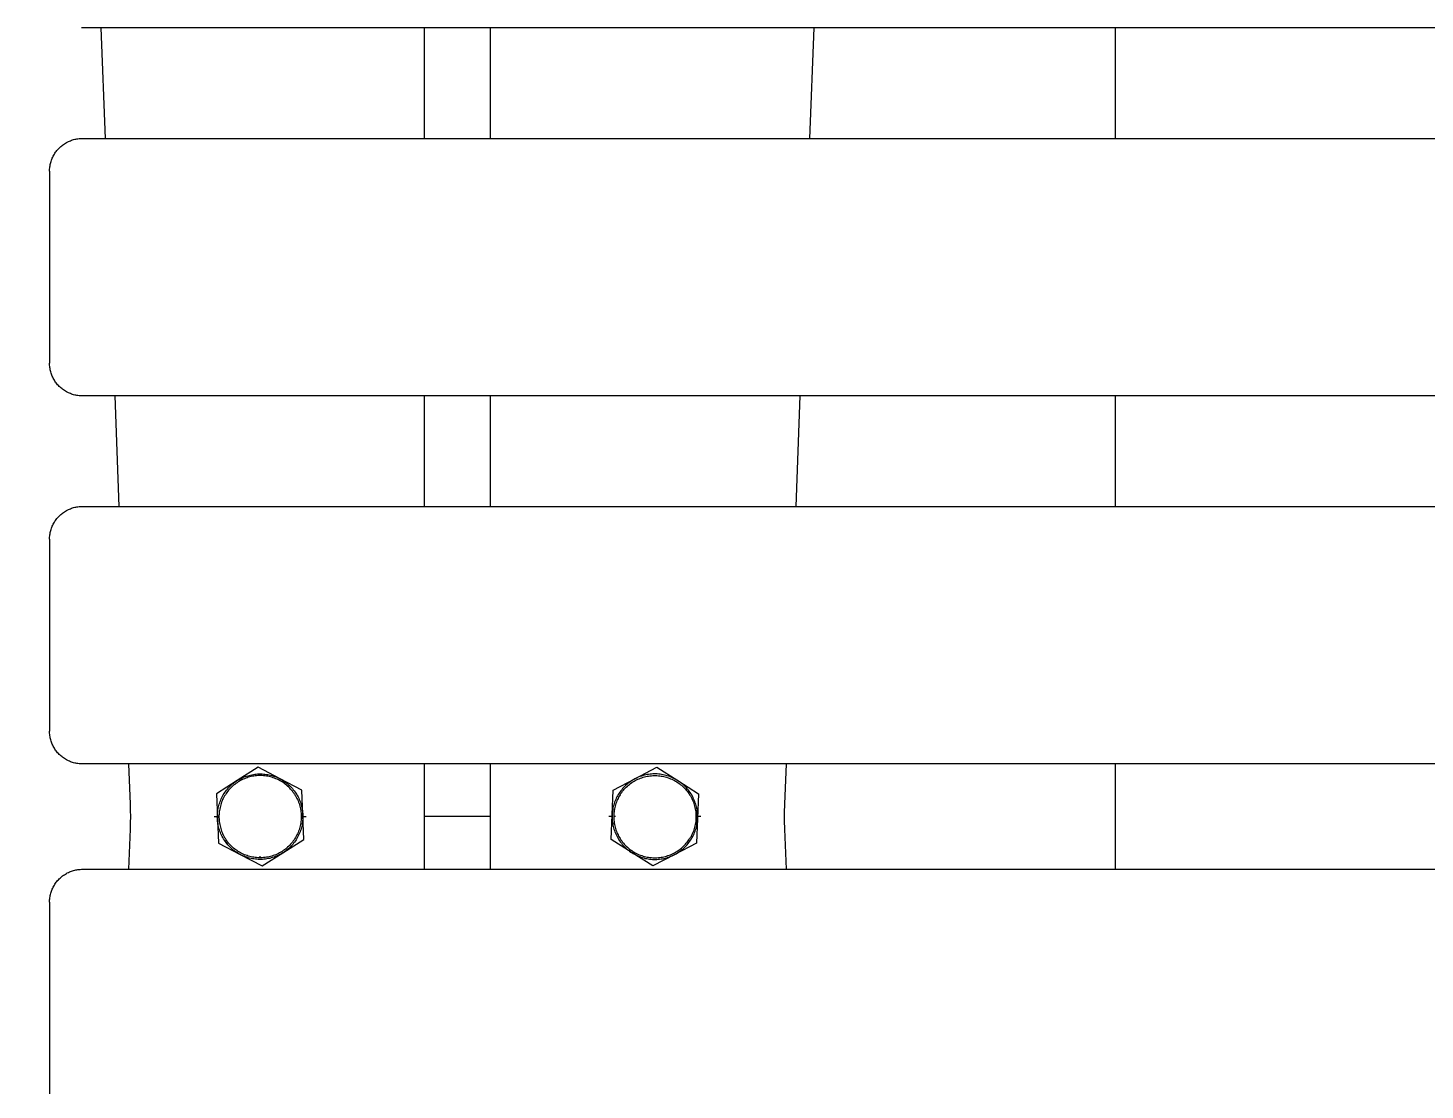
# Model space of a CAD drawing. Header units: millimetres. Extents: x -62 to 2493, y 278 to 1866.
# Drawn here: x 121.5 to 333.9, y 590.1 to 751.6 of the extents above; entities that cross this region are included whole.
import ezdxf

# ---------------------------------------------------------------- set-up
doc = ezdxf.new("R2010")
doc.units = ezdxf.units.MM
doc.layers.add('ZANO_R', color=7, linetype='Continuous', lineweight=0)
doc.layers.add('ZANO_W', color=1, linetype='Continuous', lineweight=0)
doc.styles.add('Arial', font='arial.ttf')
doc.styles.get("Standard").update_dxf_attribs({"font": 'ARIALUNI.TTF'})
doc.dimstyles.new('pl i ang', dxfattribs={"dimtxt": 50, "dimasz": 50, "dimexe": 1.25, "dimexo": 0.625, "dimgap": 10, "dimtad": 1, "dimtoh": 1, "dimtxsty": 'Standard', "dimcen": 2.5, "dimclrd": 1, "dimclre": 1, "dimclrt": 1, "dimadec": 0, "dimazin": 0, "dimtfac": 1, "dimtmove": 0, "dimatfit": 3, "dimfxl": 1, "dimarcsym": 1})

# ---------------------------------------------------------------- blocks, each defined once
blk = doc.blocks.new('*D388')
at = {"layer": 'ZANO_W', "color": 1, "lineweight": -2}
for p, q in [((119.81, 902.64), (28.28, 902.64)), ((38.28, 882.64), (38.28, 380.71)), ((119.81, 360.71), (28.28, 360.71))]:
    blk.add_line(p, q, dxfattribs=at)
at = {"layer": 'ZANO_W', "color": 1}
for points in [[(41.61, 882.64), (34.95, 882.64), (38.28, 902.64)], [(34.95, 380.71), (41.61, 380.71), (38.28, 360.71)]]:
    blk.add_solid(points, dxfattribs=at)
at = {"layer": 'ZANO_W', "color": 1, "insert": (18.07, 631.67), "char_height": 20, "attachment_point": 5, "rotation": 90, "style": 'Arial'}
blk.add_mtext('542', dxfattribs=at)

msp = doc.modelspace()

# ---------------------------------------------------------------- linework, layer by layer
at = {"layer": 'ZANO_R'}
for p, q in [((129.81, 751.58), (129.64, 751.58)), ((619.81, 751.58), (129.81, 751.58)), ((132.62, 751.58), (133.25, 734.79)), ((181.81, 734.79), (181.81, 751.58)), ((191.81, 734.79), (191.81, 751.58)), ((240.38, 734.79), (241.01, 751.58)), ((286.81, 734.79), (286.81, 751.58)), ((129.13, 734.74), (129.3, 734.76)), ((129.3, 734.76), (129.47, 734.78)), ((129.47, 734.78), (129.64, 734.78)), ((129.64, 734.78), (129.81, 734.79)), ((129.81, 734.79), (619.81, 734.79)), ((125.63, 732.53), (125.73, 732.67)), ((125.73, 732.67), (125.83, 732.81)), ((125.83, 732.81), (125.93, 732.94)), ((125.93, 732.94), (126.04, 733.07)), ((126.04, 733.07), (126.16, 733.2)), ((126.16, 733.2), (126.28, 733.32)), ((126.28, 733.32), (126.4, 733.44)), ((126.4, 733.44), (126.53, 733.56)), ((126.53, 733.56), (126.66, 733.67)), ((126.66, 733.67), (126.79, 733.77)), ((126.79, 733.77), (126.93, 733.87)), ((126.93, 733.87), (127.07, 733.97)), ((127.07, 733.97), (127.22, 734.06)), ((127.22, 734.06), (127.36, 734.15)), ((127.36, 734.15), (127.51, 734.23)), ((127.51, 734.23), (127.67, 734.3)), ((127.67, 734.3), (127.82, 734.37)), ((127.82, 734.37), (127.98, 734.44)), ((127.98, 734.44), (128.14, 734.5)), ((128.14, 734.5), (128.3, 734.55)), ((128.3, 734.55), (128.46, 734.6)), ((128.46, 734.6), (128.63, 734.65)), ((128.63, 734.65), (128.8, 734.68)), ((128.8, 734.68), (128.96, 734.71)), ((128.96, 734.71), (129.13, 734.74)), ((124.86, 730.47), (124.89, 730.64)), ((124.89, 730.64), (124.92, 730.8)), ((124.92, 730.8), (124.96, 730.97)), ((124.96, 730.97), (125, 731.14)), ((125, 731.14), (125.05, 731.3)), ((125.05, 731.3), (125.1, 731.46)), ((125.1, 731.46), (125.16, 731.62)), ((125.16, 731.62), (125.23, 731.78)), ((125.23, 731.78), (125.3, 731.94)), ((125.3, 731.94), (125.37, 732.09)), ((125.37, 732.09), (125.45, 732.24)), ((125.45, 732.24), (125.54, 732.39)), ((125.54, 732.39), (125.63, 732.53)), ((124.81, 729.79), (124.82, 729.96)), ((124.81, 729.79), (124.81, 728.61)), ((124.81, 728.61), (124.81, 700.63)), ((124.82, 730.13), (124.84, 730.3)), ((124.82, 729.96), (124.82, 730.13)), ((124.84, 730.3), (124.86, 730.47)), ((124.82, 700.46), (124.81, 700.63)), ((124.82, 700.29), (124.82, 700.46)), ((124.84, 700.12), (124.82, 700.29)), ((124.86, 699.95), (124.84, 700.12)), ((124.89, 699.78), (124.86, 699.95)), ((124.92, 699.61), (124.89, 699.78)), ((124.96, 699.45), (124.92, 699.61)), ((125, 699.28), (124.96, 699.45)), ((125.05, 699.12), (125, 699.28)), ((125.1, 698.96), (125.05, 699.12)), ((125.16, 698.8), (125.1, 698.96)), ((125.23, 698.64), (125.16, 698.8)), ((125.3, 698.48), (125.23, 698.64)), ((125.37, 698.33), (125.3, 698.48)), ((125.45, 698.18), (125.37, 698.33)), ((125.54, 698.03), (125.45, 698.18)), ((125.63, 697.89), (125.54, 698.03)), ((125.73, 697.75), (125.63, 697.89)), ((125.83, 697.61), (125.73, 697.75)), ((125.93, 697.47), (125.83, 697.61)), ((126.04, 697.34), (125.93, 697.47)), ((126.16, 697.22), (126.04, 697.34)), ((126.28, 697.09), (126.16, 697.22)), ((126.4, 696.98), (126.28, 697.09)), ((126.53, 696.86), (126.4, 696.98)), ((126.66, 696.75), (126.53, 696.86)), ((126.79, 696.65), (126.66, 696.75)), ((126.93, 696.55), (126.79, 696.65)), ((127.07, 696.45), (126.93, 696.55)), ((127.22, 696.36), (127.07, 696.45)), ((127.36, 696.27), (127.22, 696.36)), ((127.51, 696.19), (127.36, 696.27)), ((127.67, 696.11), (127.51, 696.19)), ((127.82, 696.04), (127.67, 696.11)), ((127.98, 695.98), (127.82, 696.04)), ((128.14, 695.92), (127.98, 695.98)), ((128.3, 695.86), (128.14, 695.92)), ((128.46, 695.82), (128.3, 695.86)), ((128.63, 695.77), (128.46, 695.82)), ((128.8, 695.73), (128.63, 695.77)), ((128.96, 695.7), (128.8, 695.73)), ((129.13, 695.68), (128.96, 695.7)), ((129.3, 695.66), (129.13, 695.68)), ((129.47, 695.64), (129.3, 695.66)), ((129.64, 695.63), (129.47, 695.64)), ((129.81, 695.63), (129.64, 695.63)), ((619.81, 695.63), (129.81, 695.63)), ((134.72, 695.63), (135.35, 678.84)), ((181.81, 678.84), (181.81, 695.63)), ((191.81, 678.84), (191.81, 695.63)), ((238.27, 678.84), (238.91, 695.63)), ((286.81, 678.84), (286.81, 695.63)), ((126.28, 677.37), (126.4, 677.49)), ((126.4, 677.49), (126.53, 677.61)), ((126.53, 677.61), (126.66, 677.72)), ((126.66, 677.72), (126.79, 677.82)), ((126.79, 677.82), (126.93, 677.92)), ((126.93, 677.92), (127.07, 678.02)), ((127.07, 678.02), (127.22, 678.11)), ((127.22, 678.11), (127.36, 678.2)), ((127.36, 678.2), (127.51, 678.28)), ((127.51, 678.28), (127.67, 678.35)), ((127.67, 678.35), (127.82, 678.42)), ((127.82, 678.42), (127.98, 678.49)), ((127.98, 678.49), (128.14, 678.55)), ((128.14, 678.55), (128.3, 678.6)), ((128.3, 678.6), (128.46, 678.65)), ((128.46, 678.65), (128.63, 678.7)), ((128.63, 678.7), (128.8, 678.73)), ((128.8, 678.73), (128.96, 678.76)), ((128.96, 678.76), (129.13, 678.79)), ((129.13, 678.79), (129.3, 678.81)), ((129.3, 678.81), (129.47, 678.83)), ((129.47, 678.83), (129.64, 678.83)), ((129.64, 678.83), (129.81, 678.84)), ((129.81, 678.84), (619.81, 678.84)), ((125, 675.19), (125.05, 675.35)), ((125.05, 675.35), (125.1, 675.51)), ((125.1, 675.51), (125.16, 675.67)), ((125.16, 675.67), (125.23, 675.83)), ((125.23, 675.83), (125.3, 675.99)), ((125.3, 675.99), (125.37, 676.14)), ((125.37, 676.14), (125.45, 676.29)), ((125.45, 676.29), (125.54, 676.44)), ((125.54, 676.44), (125.63, 676.58)), ((125.63, 676.58), (125.73, 676.72)), ((125.73, 676.72), (125.83, 676.86)), ((125.83, 676.86), (125.93, 676.99)), ((125.93, 676.99), (126.04, 677.12)), ((126.04, 677.12), (126.16, 677.25)), ((126.16, 677.25), (126.28, 677.37)), ((124.81, 673.84), (124.82, 674.01)), ((124.81, 673.84), (124.81, 672.66)), ((124.82, 674.18), (124.84, 674.35)), ((124.82, 674.01), (124.82, 674.18)), ((124.84, 674.35), (124.86, 674.52)), ((124.86, 674.52), (124.89, 674.69)), ((124.89, 674.69), (124.92, 674.85)), ((124.92, 674.85), (124.96, 675.02)), ((124.96, 675.02), (125, 675.19)), ((124.81, 672.66), (124.81, 644.68)), ((124.82, 644.51), (124.81, 644.68)), ((124.82, 644.34), (124.82, 644.51)), ((124.84, 644.17), (124.82, 644.34)), ((124.86, 644), (124.84, 644.17)), ((124.89, 643.83), (124.86, 644)), ((124.92, 643.66), (124.89, 643.83)), ((124.96, 643.5), (124.92, 643.66)), ((125, 643.33), (124.96, 643.5)), ((125.05, 643.17), (125, 643.33)), ((125.1, 643.01), (125.05, 643.17)), ((125.16, 642.85), (125.1, 643.01)), ((125.23, 642.69), (125.16, 642.85)), ((125.3, 642.53), (125.23, 642.69)), ((125.37, 642.38), (125.3, 642.53)), ((125.45, 642.23), (125.37, 642.38)), ((125.54, 642.08), (125.45, 642.23)), ((125.63, 641.94), (125.54, 642.08)), ((125.73, 641.8), (125.63, 641.94)), ((125.83, 641.66), (125.73, 641.8)), ((125.93, 641.52), (125.83, 641.66)), ((126.04, 641.39), (125.93, 641.52)), ((126.16, 641.27), (126.04, 641.39)), ((126.28, 641.14), (126.16, 641.27)), ((126.4, 641.03), (126.28, 641.14)), ((126.53, 640.91), (126.4, 641.03)), ((126.66, 640.8), (126.53, 640.91)), ((126.79, 640.7), (126.66, 640.8)), ((126.93, 640.6), (126.79, 640.7)), ((127.07, 640.5), (126.93, 640.6)), ((127.22, 640.41), (127.07, 640.5)), ((127.36, 640.32), (127.22, 640.41)), ((127.51, 640.24), (127.36, 640.32)), ((127.67, 640.16), (127.51, 640.24)), ((127.82, 640.09), (127.67, 640.16)), ((127.98, 640.03), (127.82, 640.09)), ((128.14, 639.97), (127.98, 640.03)), ((128.3, 639.91), (128.14, 639.97)), ((128.46, 639.87), (128.3, 639.91)), ((128.63, 639.82), (128.46, 639.87)), ((128.8, 639.78), (128.63, 639.82)), ((128.96, 639.75), (128.8, 639.78)), ((129.13, 639.73), (128.96, 639.75)), ((129.3, 639.71), (129.13, 639.73)), ((129.47, 639.69), (129.3, 639.71)), ((129.64, 639.68), (129.47, 639.69)), ((129.81, 639.68), (129.64, 639.68)), ((619.81, 639.68), (129.81, 639.68)), ((136.82, 639.68), (137.05, 633.55)), ((181.81, 631.67), (181.81, 639.68)), ((191.81, 631.67), (191.81, 639.68)), ((236.57, 633.55), (236.8, 639.68)), ((286.81, 623.67), (286.81, 639.68)), ((153.34, 637.16), (150.17, 635.16)), ((153.16, 637.04), (153.34, 637.16)), ((156.51, 639.17), (153.34, 637.16)), ((153.34, 637.16), (153.53, 637.28)), ((153.53, 637.28), (153.72, 637.38)), ((153.84, 637.17), (153.66, 637.06)), ((153.72, 637.38), (153.91, 637.49)), ((154.03, 637.27), (153.84, 637.17)), ((153.91, 637.49), (154.11, 637.58)), ((154.23, 637.36), (154.03, 637.27)), ((154.11, 637.58), (154.31, 637.67)), ((154.42, 637.44), (154.23, 637.36)), ((154.31, 637.67), (154.52, 637.75)), ((154.62, 637.52), (154.42, 637.44)), ((154.52, 637.75), (154.72, 637.82)), ((154.82, 637.59), (154.62, 637.52)), ((154.72, 637.82), (154.93, 637.89)), ((155.02, 637.66), (154.82, 637.59)), ((154.93, 637.89), (155.15, 637.95)), ((155.23, 637.71), (155.02, 637.66)), ((155.15, 637.95), (155.36, 638)), ((155.44, 637.76), (155.23, 637.71)), ((155.36, 638), (155.57, 638.05)), ((155.65, 637.81), (155.44, 637.76)), ((155.57, 638.05), (155.79, 638.09)), ((155.86, 637.84), (155.65, 637.81)), ((155.79, 638.09), (156.01, 638.12)), ((156.07, 637.87), (155.86, 637.84)), ((156.01, 638.12), (156.22, 638.14)), ((156.28, 637.9), (156.07, 637.87)), ((156.22, 638.14), (156.44, 638.16)), ((156.49, 637.91), (156.28, 637.9)), ((156.44, 638.16), (156.66, 638.17)), ((156.71, 637.92), (156.49, 637.91)), ((159.84, 637.42), (156.51, 639.17)), ((156.66, 638.17), (156.88, 638.17)), ((156.92, 637.92), (156.71, 637.92)), ((156.88, 638.17), (157.1, 638.16)), ((157.13, 637.91), (156.92, 637.92)), ((157.1, 638.16), (157.32, 638.15)), ((157.35, 637.9), (157.13, 637.91)), ((157.32, 638.15), (157.54, 638.13)), ((157.56, 637.87), (157.35, 637.9)), ((157.54, 638.13), (157.76, 638.1)), ((157.77, 637.84), (157.56, 637.87)), ((157.76, 638.1), (157.97, 638.06)), ((157.98, 637.81), (157.77, 637.84)), ((157.97, 638.06), (158.19, 638.02)), ((158.19, 637.76), (157.98, 637.81)), ((158.19, 638.02), (158.4, 637.97)), ((158.4, 637.71), (158.19, 637.76)), ((158.4, 637.97), (158.62, 637.91)), ((158.6, 637.66), (158.4, 637.71)), ((158.8, 637.59), (158.6, 637.66)), ((158.62, 637.91), (158.83, 637.85)), ((159.01, 637.52), (158.8, 637.59)), ((158.83, 637.85), (159.03, 637.78)), ((159.2, 637.44), (159.01, 637.52)), ((159.03, 637.78), (159.24, 637.7)), ((159.4, 637.36), (159.2, 637.44)), ((159.24, 637.7), (159.44, 637.61)), ((159.59, 637.27), (159.4, 637.36)), ((159.44, 637.61), (159.64, 637.52)), ((159.78, 637.17), (159.59, 637.27)), ((159.64, 637.52), (159.84, 637.42)), ((159.97, 637.06), (159.78, 637.17)), ((159.84, 637.42), (160.03, 637.32)), ((163.16, 635.68), (159.84, 637.42)), ((160.03, 637.32), (160.22, 637.21)), ((160.22, 637.21), (160.4, 637.09)), ((160.4, 637.09), (160.58, 636.96)), ((210.47, 635.68), (213.79, 637.42)), ((213.22, 637.09), (213.04, 636.96)), ((213.41, 637.21), (213.22, 637.09)), ((213.6, 637.32), (213.41, 637.21)), ((213.79, 637.42), (213.6, 637.32)), ((213.66, 637.06), (213.84, 637.17)), ((213.79, 637.42), (217.11, 639.17)), ((213.99, 637.52), (213.79, 637.42)), ((213.84, 637.17), (214.03, 637.27)), ((214.19, 637.61), (213.99, 637.52)), ((214.03, 637.27), (214.23, 637.36)), ((214.39, 637.7), (214.19, 637.61)), ((214.23, 637.36), (214.42, 637.44)), ((214.59, 637.78), (214.39, 637.7)), ((214.42, 637.44), (214.62, 637.52)), ((214.8, 637.85), (214.59, 637.78)), ((214.62, 637.52), (214.82, 637.59)), ((215.01, 637.91), (214.8, 637.85)), ((214.82, 637.59), (215.02, 637.66)), ((215.22, 637.97), (215.01, 637.91)), ((215.02, 637.66), (215.23, 637.71)), ((215.44, 638.02), (215.22, 637.97)), ((215.23, 637.71), (215.44, 637.76)), ((215.65, 638.06), (215.44, 638.02)), ((215.44, 637.76), (215.65, 637.81)), ((215.87, 638.1), (215.65, 638.06)), ((215.65, 637.81), (215.86, 637.84)), ((215.86, 637.84), (216.07, 637.87)), ((216.09, 638.13), (215.87, 638.1)), ((216.07, 637.87), (216.28, 637.9)), ((216.3, 638.15), (216.09, 638.13)), ((216.28, 637.9), (216.49, 637.91)), ((216.52, 638.16), (216.3, 638.15)), ((216.49, 637.91), (216.71, 637.92)), ((216.74, 638.17), (216.52, 638.16)), ((216.71, 637.92), (216.92, 637.92)), ((216.96, 638.17), (216.74, 638.17)), ((216.92, 637.92), (217.13, 637.91)), ((217.18, 638.16), (216.96, 638.17)), ((217.11, 639.17), (220.29, 637.16)), ((217.13, 637.91), (217.35, 637.9)), ((217.4, 638.14), (217.18, 638.16)), ((217.35, 637.9), (217.56, 637.87)), ((217.62, 638.12), (217.4, 638.14)), ((217.56, 637.87), (217.77, 637.84)), ((217.84, 638.09), (217.62, 638.12)), ((217.77, 637.84), (217.98, 637.81)), ((218.05, 638.05), (217.84, 638.09)), ((217.98, 637.81), (218.19, 637.76)), ((218.27, 638), (218.05, 638.05)), ((218.19, 637.76), (218.4, 637.71)), ((218.48, 637.95), (218.27, 638)), ((218.4, 637.71), (218.6, 637.66)), ((218.69, 637.89), (218.48, 637.95)), ((218.6, 637.66), (218.81, 637.59)), ((218.9, 637.82), (218.69, 637.89)), ((218.81, 637.59), (219.01, 637.52)), ((219.11, 637.75), (218.9, 637.82)), ((219.01, 637.52), (219.21, 637.44)), ((219.31, 637.67), (219.11, 637.75)), ((219.21, 637.44), (219.4, 637.36)), ((219.51, 637.58), (219.31, 637.67)), ((219.4, 637.36), (219.59, 637.27)), ((219.71, 637.49), (219.51, 637.58)), ((219.59, 637.27), (219.78, 637.17)), ((219.91, 637.38), (219.71, 637.49)), ((219.78, 637.17), (219.97, 637.06)), ((220.1, 637.28), (219.91, 637.38)), ((220.29, 637.16), (220.1, 637.28)), ((220.47, 637.04), (220.29, 637.16)), ((220.29, 637.16), (223.46, 635.16)), ((150.17, 635.16), (150.32, 631.41)), ((151.11, 634.79), (151.22, 634.98)), ((151.22, 634.98), (151.33, 635.17)), ((151.33, 635.17), (151.46, 635.35)), ((151.53, 635.01), (151.42, 634.82)), ((151.46, 635.35), (151.58, 635.53)), ((151.65, 635.18), (151.53, 635.01)), ((151.58, 635.53), (151.72, 635.7)), ((151.77, 635.36), (151.65, 635.18)), ((151.72, 635.7), (151.86, 635.87)), ((151.9, 635.53), (151.77, 635.36)), ((151.86, 635.87), (152, 636.04)), ((152.03, 635.69), (151.9, 635.53)), ((152, 636.04), (152.15, 636.2)), ((152.17, 635.86), (152.03, 635.69)), ((152.15, 636.2), (152.31, 636.35)), ((152.32, 636.01), (152.17, 635.86)), ((152.31, 636.35), (152.47, 636.5)), ((152.47, 636.16), (152.32, 636.01)), ((152.47, 636.5), (152.63, 636.65)), ((152.63, 636.31), (152.47, 636.16)), ((152.63, 636.65), (152.8, 636.78)), ((152.79, 636.45), (152.63, 636.31)), ((152.95, 636.58), (152.79, 636.45)), ((152.8, 636.78), (152.98, 636.92)), ((153.12, 636.71), (152.95, 636.58)), ((152.98, 636.92), (153.16, 637.04)), ((153.3, 636.83), (153.12, 636.71)), ((153.47, 636.95), (153.3, 636.83)), ((153.66, 637.06), (153.47, 636.95)), ((160.15, 636.95), (159.97, 637.06)), ((160.33, 636.84), (160.15, 636.95)), ((160.5, 636.71), (160.33, 636.84)), ((160.67, 636.58), (160.5, 636.71)), ((160.58, 636.96), (160.76, 636.83)), ((160.84, 636.45), (160.67, 636.58)), ((160.76, 636.83), (160.93, 636.7)), ((161, 636.31), (160.84, 636.45)), ((160.93, 636.7), (161.1, 636.55)), ((161.16, 636.16), (161, 636.31)), ((161.1, 636.55), (161.26, 636.41)), ((161.31, 636.01), (161.16, 636.16)), ((161.26, 636.41), (161.42, 636.25)), ((161.45, 635.86), (161.31, 636.01)), ((161.42, 636.25), (161.57, 636.1)), ((161.59, 635.7), (161.45, 635.86)), ((161.57, 636.1), (161.72, 635.93)), ((161.73, 635.53), (161.59, 635.7)), ((161.72, 635.93), (161.86, 635.76)), ((161.86, 635.36), (161.73, 635.53)), ((161.86, 635.76), (162, 635.59)), ((161.98, 635.19), (161.86, 635.36)), ((162.1, 635.01), (161.98, 635.19)), ((162, 635.59), (162.13, 635.41)), ((162.1, 635.01), (162.21, 634.82)), ((162.13, 635.41), (162.25, 635.23)), ((162.25, 635.23), (162.37, 635.05)), ((162.37, 635.05), (162.48, 634.86)), ((163.31, 631.93), (163.16, 635.68)), ((210.32, 631.93), (210.47, 635.68)), ((211.26, 635.05), (211.15, 634.86)), ((211.38, 635.23), (211.26, 635.05)), ((211.5, 635.41), (211.38, 635.23)), ((211.53, 635.01), (211.42, 634.82)), ((211.63, 635.59), (211.5, 635.41)), ((211.53, 635.01), (211.65, 635.19)), ((211.77, 635.76), (211.63, 635.59)), ((211.65, 635.19), (211.77, 635.36)), ((211.91, 635.93), (211.77, 635.76)), ((211.77, 635.36), (211.9, 635.53)), ((211.9, 635.53), (212.03, 635.7)), ((212.05, 636.1), (211.91, 635.93)), ((212.03, 635.7), (212.17, 635.86)), ((212.21, 636.25), (212.05, 636.1)), ((212.17, 635.86), (212.32, 636.01)), ((212.36, 636.41), (212.21, 636.25)), ((212.32, 636.01), (212.47, 636.16)), ((212.53, 636.55), (212.36, 636.41)), ((212.47, 636.16), (212.63, 636.31)), ((212.69, 636.7), (212.53, 636.55)), ((212.63, 636.31), (212.79, 636.45)), ((212.87, 636.83), (212.69, 636.7)), ((212.79, 636.45), (212.95, 636.58)), ((213.04, 636.96), (212.87, 636.83)), ((212.95, 636.58), (213.12, 636.71)), ((213.12, 636.71), (213.3, 636.84)), ((213.3, 636.84), (213.48, 636.95)), ((213.48, 636.95), (213.66, 637.06)), ((219.97, 637.06), (220.15, 636.95)), ((220.15, 636.95), (220.33, 636.83)), ((220.33, 636.83), (220.5, 636.71)), ((220.65, 636.92), (220.47, 637.04)), ((220.5, 636.71), (220.67, 636.58)), ((220.82, 636.78), (220.65, 636.92)), ((220.67, 636.58), (220.84, 636.45)), ((220.99, 636.65), (220.82, 636.78)), ((220.84, 636.45), (221, 636.31)), ((221.16, 636.5), (220.99, 636.65)), ((221, 636.31), (221.16, 636.16)), ((221.32, 636.35), (221.16, 636.5)), ((221.16, 636.16), (221.31, 636.01)), ((221.31, 636.01), (221.45, 635.86)), ((221.48, 636.2), (221.32, 636.35)), ((221.45, 635.86), (221.59, 635.69)), ((221.63, 636.04), (221.48, 636.2)), ((221.59, 635.69), (221.73, 635.53)), ((221.77, 635.87), (221.63, 636.04)), ((221.73, 635.53), (221.86, 635.36)), ((221.91, 635.7), (221.77, 635.87)), ((221.86, 635.36), (221.98, 635.18)), ((222.04, 635.53), (221.91, 635.7)), ((221.98, 635.18), (222.1, 635.01)), ((222.17, 635.35), (222.04, 635.53)), ((222.1, 635.01), (222.21, 634.82)), ((222.29, 635.17), (222.17, 635.35)), ((222.41, 634.98), (222.29, 635.17)), ((222.52, 634.79), (222.41, 634.98)), ((223.46, 635.16), (223.31, 631.41)), ((137.05, 633.55), (137.08, 632.61)), ((150.4, 632.72), (150.44, 632.94)), ((150.44, 632.94), (150.48, 633.15)), ((150.48, 633.15), (150.54, 633.36)), ((150.54, 633.36), (150.6, 633.58)), ((150.6, 633.58), (150.67, 633.78)), ((150.67, 632.83), (150.64, 632.62)), ((150.67, 633.78), (150.74, 633.99)), ((150.72, 633.04), (150.67, 632.83)), ((150.77, 633.25), (150.72, 633.04)), ((150.74, 633.99), (150.82, 634.19)), ((150.82, 633.46), (150.77, 633.25)), ((150.82, 634.19), (150.91, 634.4)), ((150.89, 633.66), (150.82, 633.46)), ((150.96, 633.86), (150.89, 633.66)), ((150.91, 634.4), (151.01, 634.59)), ((151.04, 634.06), (150.96, 633.86)), ((151.01, 634.59), (151.11, 634.79)), ((151.12, 634.26), (151.04, 634.06)), ((151.22, 634.45), (151.12, 634.26)), ((151.31, 634.64), (151.22, 634.45)), ((151.42, 634.82), (151.31, 634.64)), ((162.21, 634.82), (162.31, 634.64)), ((162.31, 634.64), (162.41, 634.45)), ((162.41, 634.45), (162.5, 634.26)), ((162.48, 634.86), (162.58, 634.66)), ((162.5, 634.26), (162.59, 634.06)), ((162.58, 634.66), (162.68, 634.47)), ((162.59, 634.06), (162.67, 633.86)), ((162.67, 633.86), (162.74, 633.66)), ((162.68, 634.47), (162.77, 634.27)), ((162.74, 633.66), (162.8, 633.46)), ((162.77, 634.27), (162.85, 634.07)), ((162.8, 633.46), (162.86, 633.25)), ((162.85, 634.07), (162.93, 633.86)), ((162.86, 633.25), (162.91, 633.04)), ((162.91, 633.04), (162.95, 632.84)), ((162.93, 633.86), (163, 633.65)), ((162.95, 632.84), (162.99, 632.63)), ((163, 633.65), (163.07, 633.44)), ((163.07, 633.44), (163.12, 633.23)), ((163.12, 633.23), (163.17, 633.02)), ((163.17, 633.02), (163.21, 632.8)), ((210.45, 633.02), (210.41, 632.8)), ((210.5, 633.23), (210.45, 633.02)), ((210.56, 633.44), (210.5, 633.23)), ((210.62, 633.65), (210.56, 633.44)), ((210.69, 633.86), (210.62, 633.65)), ((210.67, 632.84), (210.64, 632.63)), ((210.72, 633.04), (210.67, 632.84)), ((210.77, 634.07), (210.69, 633.86)), ((210.77, 633.25), (210.72, 633.04)), ((210.86, 634.27), (210.77, 634.07)), ((210.82, 633.46), (210.77, 633.25)), ((210.89, 633.66), (210.82, 633.46)), ((210.95, 634.47), (210.86, 634.27)), ((210.96, 633.86), (210.89, 633.66)), ((211.04, 634.66), (210.95, 634.47)), ((211.04, 634.06), (210.96, 633.86)), ((211.15, 634.86), (211.04, 634.66)), ((211.12, 634.26), (211.04, 634.06)), ((211.22, 634.45), (211.12, 634.26)), ((211.31, 634.64), (211.22, 634.45)), ((211.42, 634.82), (211.31, 634.64)), ((222.21, 634.82), (222.31, 634.64)), ((222.31, 634.64), (222.41, 634.45)), ((222.41, 634.45), (222.5, 634.26)), ((222.5, 634.26), (222.59, 634.06)), ((222.62, 634.59), (222.52, 634.79)), ((222.59, 634.06), (222.67, 633.86)), ((222.71, 634.4), (222.62, 634.59)), ((222.67, 633.86), (222.74, 633.66)), ((222.8, 634.19), (222.71, 634.4)), ((222.74, 633.66), (222.8, 633.46)), ((222.88, 633.99), (222.8, 634.19)), ((222.8, 633.46), (222.86, 633.25)), ((222.86, 633.25), (222.91, 633.04)), ((222.96, 633.78), (222.88, 633.99)), ((222.91, 633.04), (222.95, 632.83)), ((222.95, 632.83), (222.99, 632.62)), ((223.03, 633.58), (222.96, 633.78)), ((223.09, 633.36), (223.03, 633.58)), ((223.14, 633.15), (223.09, 633.36)), ((223.19, 632.94), (223.14, 633.15)), ((223.23, 632.72), (223.19, 632.94)), ((236.54, 632.29), (236.57, 633.55)), ((137.08, 630.73), (137.05, 629.79)), ((137.08, 632.61), (137.09, 631.67)), ((137.09, 631.67), (137.08, 630.73)), ((149.81, 631.67), (150.31, 631.67)), ((150.31, 631.63), (150.32, 631.85)), ((150.32, 631.41), (150.31, 631.63)), ((150.32, 631.85), (150.33, 632.07)), ((150.33, 631.19), (150.32, 631.41)), ((150.32, 631.41), (150.47, 627.66)), ((150.33, 632.07), (150.34, 632.29)), ((150.35, 630.97), (150.33, 631.19)), ((150.34, 632.29), (150.37, 632.5)), ((150.38, 630.75), (150.35, 630.97)), ((150.37, 632.5), (150.4, 632.72)), ((150.41, 630.54), (150.38, 630.75)), ((150.57, 631.99), (150.56, 631.77)), ((150.56, 631.77), (150.56, 631.56)), ((150.56, 631.56), (150.57, 631.35)), ((150.59, 632.2), (150.57, 631.99)), ((150.57, 631.35), (150.59, 631.13)), ((150.61, 632.41), (150.59, 632.2)), ((150.59, 631.13), (150.61, 630.92)), ((150.64, 632.62), (150.61, 632.41)), ((150.61, 630.92), (150.64, 630.71)), ((150.64, 630.71), (150.67, 630.5)), ((162.99, 630.71), (162.95, 630.5)), ((162.99, 632.63), (163.02, 632.41)), ((163.02, 630.92), (162.99, 630.71)), ((163.02, 632.41), (163.04, 632.2)), ((163.04, 631.14), (163.02, 630.92)), ((163.04, 632.2), (163.05, 631.99)), ((163.05, 631.35), (163.04, 631.14)), ((163.05, 631.99), (163.06, 631.78)), ((163.06, 631.56), (163.05, 631.35)), ((163.06, 631.78), (163.06, 631.56)), ((163.21, 632.8), (163.25, 632.58)), ((163.26, 630.83), (163.23, 630.61)), ((163.25, 632.58), (163.28, 632.37)), ((163.28, 631.05), (163.26, 630.83)), ((163.28, 632.37), (163.3, 632.15)), ((163.3, 631.27), (163.28, 631.05)), ((163.3, 632.15), (163.31, 631.93)), ((163.31, 631.49), (163.3, 631.27)), ((163.31, 631.93), (163.31, 631.71)), ((163.46, 628.18), (163.31, 631.93)), ((163.31, 631.71), (163.31, 631.49)), ((163.32, 631.67), (163.81, 631.67)), ((191.81, 631.67), (181.81, 631.67)), ((181.81, 623.67), (181.81, 631.67)), ((191.81, 623.67), (191.81, 631.67)), ((210.31, 631.67), (209.81, 631.67)), ((210.17, 628.18), (210.32, 631.93)), ((210.32, 631.93), (210.31, 631.71)), ((210.31, 631.71), (210.32, 631.49)), ((210.33, 632.15), (210.32, 631.93)), ((210.32, 631.49), (210.33, 631.27)), ((210.35, 632.37), (210.33, 632.15)), ((210.33, 631.27), (210.34, 631.05)), ((210.34, 631.05), (210.37, 630.83)), ((210.38, 632.58), (210.35, 632.37)), ((210.37, 630.83), (210.4, 630.61)), ((210.41, 632.8), (210.38, 632.58)), ((210.57, 631.99), (210.56, 631.78)), ((210.56, 631.78), (210.56, 631.56)), ((210.81, 631.67), (210.56, 631.67)), ((210.56, 631.56), (210.57, 631.35)), ((210.59, 632.2), (210.57, 631.99)), ((210.57, 631.35), (210.59, 631.14)), ((210.61, 632.41), (210.59, 632.2)), ((210.59, 631.14), (210.61, 630.92)), ((210.64, 632.63), (210.61, 632.41)), ((210.61, 630.92), (210.64, 630.71)), ((210.64, 630.71), (210.67, 630.5)), ((222.99, 630.71), (222.95, 630.5)), ((222.99, 632.62), (223.02, 632.41)), ((223.02, 630.92), (222.99, 630.71)), ((223.02, 632.41), (223.04, 632.2)), ((223.04, 631.13), (223.02, 630.92)), ((223.04, 632.2), (223.05, 631.99)), ((223.05, 631.35), (223.04, 631.13)), ((223.05, 631.99), (223.06, 631.77)), ((223.06, 631.56), (223.05, 631.35)), ((223.06, 631.77), (223.06, 631.56)), ((223.31, 631.41), (223.16, 627.66)), ((223.21, 630.54), (223.25, 630.75)), ((223.26, 632.5), (223.23, 632.72)), ((223.25, 630.75), (223.28, 630.97)), ((223.28, 632.29), (223.26, 632.5)), ((223.3, 632.07), (223.28, 632.29)), ((223.28, 630.97), (223.3, 631.19)), ((223.31, 631.85), (223.3, 632.07)), ((223.3, 631.19), (223.31, 631.41)), ((223.31, 631.63), (223.31, 631.85)), ((223.31, 631.41), (223.31, 631.63)), ((223.81, 631.67), (223.32, 631.67)), ((236.54, 631.04), (236.54, 632.29)), ((236.57, 629.79), (236.54, 631.04)), ((137.05, 629.79), (136.82, 623.67)), ((150.45, 630.32), (150.41, 630.54)), ((150.5, 630.11), (150.45, 630.32)), ((150.56, 629.89), (150.5, 630.11)), ((150.62, 629.68), (150.56, 629.89)), ((150.69, 629.48), (150.62, 629.68)), ((150.67, 630.5), (150.72, 630.29)), ((150.77, 629.27), (150.69, 629.48)), ((150.72, 630.29), (150.77, 630.08)), ((150.77, 630.08), (150.82, 629.88)), ((150.86, 629.07), (150.77, 629.27)), ((150.82, 629.88), (150.89, 629.68)), ((150.95, 628.87), (150.86, 629.07)), ((150.89, 629.68), (150.96, 629.47)), ((151.04, 628.67), (150.95, 628.87)), ((150.96, 629.47), (151.04, 629.28)), ((151.04, 629.28), (151.12, 629.08)), ((151.15, 628.48), (151.04, 628.67)), ((151.12, 629.08), (151.22, 628.89)), ((151.22, 628.89), (151.31, 628.7)), ((151.31, 628.7), (151.42, 628.51)), ((162.31, 628.7), (162.21, 628.51)), ((162.41, 628.89), (162.31, 628.7)), ((162.5, 629.08), (162.41, 628.89)), ((162.59, 629.28), (162.5, 629.08)), ((162.62, 628.74), (162.52, 628.55)), ((162.67, 629.48), (162.59, 629.28)), ((162.71, 628.94), (162.62, 628.74)), ((162.74, 629.68), (162.67, 629.48)), ((162.8, 629.14), (162.71, 628.94)), ((162.8, 629.88), (162.74, 629.68)), ((162.86, 630.09), (162.8, 629.88)), ((162.88, 629.35), (162.8, 629.14)), ((162.91, 630.29), (162.86, 630.09)), ((162.96, 629.55), (162.88, 629.35)), ((162.95, 630.5), (162.91, 630.29)), ((163.03, 629.76), (162.96, 629.55)), ((163.09, 629.97), (163.03, 629.76)), ((163.14, 630.18), (163.09, 629.97)), ((163.19, 630.4), (163.14, 630.18)), ((163.23, 630.61), (163.19, 630.4)), ((210.4, 630.61), (210.44, 630.4)), ((210.44, 630.4), (210.48, 630.18)), ((210.48, 630.18), (210.54, 629.97)), ((210.54, 629.97), (210.6, 629.76)), ((210.6, 629.76), (210.67, 629.55)), ((210.67, 630.5), (210.72, 630.29)), ((210.67, 629.55), (210.74, 629.35)), ((210.72, 630.29), (210.77, 630.09)), ((210.74, 629.35), (210.82, 629.14)), ((210.77, 630.09), (210.82, 629.88)), ((210.82, 629.88), (210.89, 629.68)), ((210.82, 629.14), (210.91, 628.94)), ((210.89, 629.68), (210.96, 629.48)), ((210.91, 628.94), (211.01, 628.74)), ((210.96, 629.48), (211.04, 629.28)), ((211.01, 628.74), (211.11, 628.55)), ((211.04, 629.28), (211.12, 629.08)), ((211.12, 629.08), (211.22, 628.89)), ((211.22, 628.89), (211.31, 628.7)), ((211.31, 628.7), (211.42, 628.51)), ((222.31, 628.7), (222.21, 628.51)), ((222.41, 628.89), (222.31, 628.7)), ((222.5, 629.08), (222.41, 628.89)), ((222.48, 628.48), (222.58, 628.67)), ((222.59, 629.28), (222.5, 629.08)), ((222.58, 628.67), (222.68, 628.87)), ((222.67, 629.47), (222.59, 629.28)), ((222.74, 629.68), (222.67, 629.47)), ((222.68, 628.87), (222.77, 629.07)), ((222.8, 629.88), (222.74, 629.68)), ((222.77, 629.07), (222.85, 629.27)), ((222.86, 630.08), (222.8, 629.88)), ((222.85, 629.27), (222.93, 629.48)), ((222.91, 630.29), (222.86, 630.08)), ((222.95, 630.5), (222.91, 630.29)), ((222.93, 629.48), (223, 629.68)), ((223, 629.68), (223.07, 629.89)), ((223.07, 629.89), (223.12, 630.11)), ((223.12, 630.11), (223.17, 630.32)), ((223.17, 630.32), (223.21, 630.54)), ((236.8, 623.67), (236.57, 629.79)), ((150.47, 627.66), (153.79, 625.91)), ((151.26, 628.29), (151.15, 628.48)), ((151.38, 628.1), (151.26, 628.29)), ((151.5, 627.92), (151.38, 628.1)), ((151.42, 628.51), (151.53, 628.33)), ((151.63, 627.74), (151.5, 627.92)), ((151.65, 628.15), (151.53, 628.33)), ((151.77, 627.57), (151.63, 627.74)), ((151.77, 627.98), (151.65, 628.15)), ((151.9, 627.81), (151.77, 627.98)), ((151.91, 627.4), (151.77, 627.57)), ((152.03, 627.64), (151.9, 627.81)), ((152.05, 627.24), (151.91, 627.4)), ((152.17, 627.48), (152.03, 627.64)), ((152.21, 627.08), (152.05, 627.24)), ((152.32, 627.32), (152.17, 627.48)), ((152.36, 626.93), (152.21, 627.08)), ((152.47, 627.17), (152.32, 627.32)), ((152.53, 626.78), (152.36, 626.93)), ((152.63, 627.03), (152.47, 627.17)), ((152.69, 626.64), (152.53, 626.78)), ((152.79, 626.89), (152.63, 627.03)), ((152.87, 626.5), (152.69, 626.64)), ((152.95, 626.75), (152.79, 626.89)), ((153.04, 626.37), (152.87, 626.5)), ((153.12, 626.62), (152.95, 626.75)), ((153.3, 626.5), (153.12, 626.62)), ((153.48, 626.38), (153.3, 626.5)), ((160.33, 626.5), (160.15, 626.38)), ((160.29, 626.17), (163.46, 628.18)), ((160.5, 626.62), (160.33, 626.5)), ((160.67, 626.75), (160.5, 626.62)), ((160.82, 626.55), (160.65, 626.42)), ((160.84, 626.89), (160.67, 626.75)), ((160.99, 626.69), (160.82, 626.55)), ((161, 627.03), (160.84, 626.89)), ((161.16, 626.84), (160.99, 626.69)), ((161.16, 627.17), (161, 627.03)), ((161.31, 627.33), (161.16, 627.17)), ((161.32, 626.98), (161.16, 626.84)), ((161.45, 627.48), (161.31, 627.33)), ((161.48, 627.14), (161.32, 626.98)), ((161.59, 627.64), (161.45, 627.48)), ((161.63, 627.3), (161.48, 627.14)), ((161.73, 627.81), (161.59, 627.64)), ((161.77, 627.46), (161.63, 627.3)), ((161.86, 627.98), (161.73, 627.81)), ((161.91, 627.63), (161.77, 627.46)), ((161.98, 628.15), (161.86, 627.98)), ((162.04, 627.81), (161.91, 627.63)), ((162.1, 628.33), (161.98, 628.15)), ((162.17, 627.99), (162.04, 627.81)), ((162.21, 628.51), (162.1, 628.33)), ((162.29, 628.17), (162.17, 627.99)), ((162.41, 628.36), (162.29, 628.17)), ((162.52, 628.55), (162.41, 628.36)), ((213.34, 626.17), (210.17, 628.18)), ((211.11, 628.55), (211.22, 628.36)), ((211.22, 628.36), (211.33, 628.17)), ((211.33, 628.17), (211.46, 627.99)), ((211.42, 628.51), (211.53, 628.33)), ((211.46, 627.99), (211.58, 627.81)), ((211.53, 628.33), (211.65, 628.15)), ((211.58, 627.81), (211.72, 627.63)), ((211.65, 628.15), (211.77, 627.98)), ((211.72, 627.63), (211.86, 627.46)), ((211.77, 627.98), (211.9, 627.81)), ((211.86, 627.46), (212, 627.3)), ((211.9, 627.81), (212.03, 627.64)), ((212, 627.3), (212.15, 627.14)), ((212.03, 627.64), (212.17, 627.48)), ((212.15, 627.14), (212.31, 626.98)), ((212.17, 627.48), (212.32, 627.33)), ((212.31, 626.98), (212.47, 626.84)), ((212.32, 627.33), (212.47, 627.17)), ((212.47, 627.17), (212.63, 627.03)), ((212.47, 626.84), (212.63, 626.69)), ((212.63, 627.03), (212.79, 626.89)), ((212.63, 626.69), (212.8, 626.55)), ((212.79, 626.89), (212.95, 626.75)), ((212.8, 626.55), (212.98, 626.42)), ((212.95, 626.75), (213.12, 626.62)), ((213.12, 626.62), (213.3, 626.5)), ((213.3, 626.5), (213.47, 626.38)), ((223.16, 627.66), (219.84, 625.91)), ((220.15, 626.38), (220.33, 626.5)), ((220.33, 626.5), (220.5, 626.62)), ((220.5, 626.62), (220.67, 626.75)), ((220.58, 626.37), (220.76, 626.5)), ((220.67, 626.75), (220.84, 626.89)), ((220.76, 626.5), (220.93, 626.64)), ((220.84, 626.89), (221, 627.03)), ((220.93, 626.64), (221.1, 626.78)), ((221, 627.03), (221.16, 627.17)), ((221.1, 626.78), (221.26, 626.93)), ((221.16, 627.17), (221.31, 627.32)), ((221.26, 626.93), (221.42, 627.08)), ((221.31, 627.32), (221.45, 627.48)), ((221.42, 627.08), (221.57, 627.24)), ((221.45, 627.48), (221.59, 627.64)), ((221.57, 627.24), (221.72, 627.4)), ((221.59, 627.64), (221.73, 627.81)), ((221.72, 627.4), (221.86, 627.57)), ((221.73, 627.81), (221.86, 627.98)), ((221.86, 627.98), (221.98, 628.15)), ((221.86, 627.57), (222, 627.74)), ((221.98, 628.15), (222.1, 628.33)), ((222, 627.74), (222.13, 627.92)), ((222.21, 628.51), (222.1, 628.33)), ((222.13, 627.92), (222.25, 628.1)), ((222.25, 628.1), (222.37, 628.29)), ((222.37, 628.29), (222.48, 628.48)), ((153.22, 626.25), (153.04, 626.37)), ((153.41, 626.13), (153.22, 626.25)), ((153.6, 626.02), (153.41, 626.13)), ((153.66, 626.27), (153.48, 626.38)), ((153.79, 625.91), (153.6, 626.02)), ((153.84, 626.17), (153.66, 626.27)), ((153.99, 625.81), (153.79, 625.91)), ((153.79, 625.91), (157.11, 624.17)), ((154.03, 626.07), (153.84, 626.17)), ((154.19, 625.72), (153.99, 625.81)), ((154.23, 625.98), (154.03, 626.07)), ((154.39, 625.64), (154.19, 625.72)), ((154.42, 625.89), (154.23, 625.98)), ((154.59, 625.56), (154.39, 625.64)), ((154.62, 625.82), (154.42, 625.89)), ((154.8, 625.49), (154.59, 625.56)), ((154.82, 625.74), (154.62, 625.82)), ((155.01, 625.42), (154.8, 625.49)), ((155.02, 625.68), (154.82, 625.74)), ((155.22, 625.37), (155.01, 625.42)), ((155.23, 625.62), (155.02, 625.68)), ((155.44, 625.32), (155.22, 625.37)), ((155.44, 625.57), (155.23, 625.62)), ((155.65, 625.53), (155.44, 625.57)), ((155.65, 625.27), (155.44, 625.32)), ((155.86, 625.49), (155.65, 625.53)), ((155.87, 625.24), (155.65, 625.27)), ((156.07, 625.46), (155.86, 625.49)), ((156.09, 625.21), (155.87, 625.24)), ((156.28, 625.44), (156.07, 625.46)), ((156.3, 625.19), (156.09, 625.21)), ((156.49, 625.43), (156.28, 625.44)), ((156.52, 625.17), (156.3, 625.19)), ((156.71, 625.42), (156.49, 625.43)), ((156.74, 625.17), (156.52, 625.17)), ((156.92, 625.42), (156.71, 625.42)), ((156.96, 625.17), (156.74, 625.17)), ((156.81, 625.42), (156.81, 625.67)), ((157.13, 625.43), (156.92, 625.42)), ((157.18, 625.18), (156.96, 625.17)), ((157.11, 624.17), (160.29, 626.17)), ((157.35, 625.44), (157.13, 625.43)), ((157.4, 625.19), (157.18, 625.18)), ((157.56, 625.46), (157.35, 625.44)), ((157.62, 625.22), (157.4, 625.19)), ((157.77, 625.49), (157.56, 625.46)), ((157.84, 625.25), (157.62, 625.22)), ((157.98, 625.53), (157.77, 625.49)), ((158.05, 625.29), (157.84, 625.25)), ((158.19, 625.57), (157.98, 625.53)), ((158.27, 625.33), (158.05, 625.29)), ((158.4, 625.62), (158.19, 625.57)), ((158.48, 625.39), (158.27, 625.33)), ((158.6, 625.68), (158.4, 625.62)), ((158.69, 625.45), (158.48, 625.39)), ((158.81, 625.74), (158.6, 625.68)), ((158.9, 625.51), (158.69, 625.45)), ((159.01, 625.82), (158.81, 625.74)), ((159.11, 625.59), (158.9, 625.51)), ((159.21, 625.89), (159.01, 625.82)), ((159.31, 625.67), (159.11, 625.59)), ((159.4, 625.98), (159.21, 625.89)), ((159.51, 625.76), (159.31, 625.67)), ((159.59, 626.07), (159.4, 625.98)), ((159.71, 625.85), (159.51, 625.76)), ((159.78, 626.17), (159.59, 626.07)), ((159.91, 625.95), (159.71, 625.85)), ((159.97, 626.27), (159.78, 626.17)), ((160.1, 626.06), (159.91, 625.95)), ((160.15, 626.38), (159.97, 626.27)), ((160.29, 626.17), (160.1, 626.06)), ((160.47, 626.29), (160.29, 626.17)), ((160.65, 626.42), (160.47, 626.29)), ((212.98, 626.42), (213.16, 626.29)), ((213.16, 626.29), (213.34, 626.17)), ((213.34, 626.17), (213.53, 626.06)), ((216.51, 624.17), (213.34, 626.17)), ((213.47, 626.38), (213.66, 626.27)), ((213.53, 626.06), (213.72, 625.95)), ((213.66, 626.27), (213.84, 626.17)), ((213.72, 625.95), (213.91, 625.85)), ((213.84, 626.17), (214.03, 626.07)), ((213.91, 625.85), (214.11, 625.76)), ((214.03, 626.07), (214.23, 625.98)), ((214.11, 625.76), (214.31, 625.67)), ((214.23, 625.98), (214.42, 625.89)), ((214.31, 625.67), (214.52, 625.59)), ((214.42, 625.89), (214.62, 625.82)), ((214.52, 625.59), (214.72, 625.51)), ((214.62, 625.82), (214.82, 625.74)), ((214.72, 625.51), (214.93, 625.45)), ((214.82, 625.74), (215.02, 625.68)), ((214.93, 625.45), (215.15, 625.39)), ((215.02, 625.68), (215.23, 625.62)), ((215.15, 625.39), (215.36, 625.33)), ((215.23, 625.62), (215.44, 625.57)), ((215.36, 625.33), (215.57, 625.29)), ((215.44, 625.57), (215.65, 625.53)), ((215.57, 625.29), (215.79, 625.25)), ((215.65, 625.53), (215.86, 625.49)), ((215.79, 625.25), (216.01, 625.22)), ((215.86, 625.49), (216.07, 625.46)), ((216.01, 625.22), (216.22, 625.19)), ((216.07, 625.46), (216.28, 625.44)), ((216.22, 625.19), (216.44, 625.18)), ((216.28, 625.44), (216.49, 625.43)), ((216.44, 625.18), (216.66, 625.17)), ((216.49, 625.43), (216.71, 625.42)), ((219.84, 625.91), (216.51, 624.17)), ((216.66, 625.17), (216.88, 625.17)), ((216.71, 625.42), (216.92, 625.42)), ((216.88, 625.17), (217.1, 625.17)), ((216.92, 625.42), (217.13, 625.43)), ((217.1, 625.17), (217.32, 625.19)), ((217.13, 625.43), (217.35, 625.44)), ((217.32, 625.19), (217.54, 625.21)), ((217.35, 625.44), (217.56, 625.46)), ((217.54, 625.21), (217.76, 625.24)), ((217.56, 625.46), (217.77, 625.49)), ((217.76, 625.24), (217.97, 625.27)), ((217.77, 625.49), (217.98, 625.53)), ((217.97, 625.27), (218.19, 625.32)), ((217.98, 625.53), (218.19, 625.57)), ((218.19, 625.57), (218.4, 625.62)), ((218.19, 625.32), (218.4, 625.37)), ((218.4, 625.62), (218.6, 625.68)), ((218.4, 625.37), (218.62, 625.42)), ((218.6, 625.68), (218.8, 625.74)), ((218.62, 625.42), (218.83, 625.49)), ((218.8, 625.74), (219.01, 625.82)), ((218.83, 625.49), (219.03, 625.56)), ((219.01, 625.82), (219.2, 625.89)), ((219.03, 625.56), (219.24, 625.64)), ((219.2, 625.89), (219.4, 625.98)), ((219.24, 625.64), (219.44, 625.72)), ((219.4, 625.98), (219.59, 626.07)), ((219.44, 625.72), (219.64, 625.81)), ((219.59, 626.07), (219.78, 626.17)), ((219.64, 625.81), (219.84, 625.91)), ((219.78, 626.17), (219.97, 626.27)), ((219.84, 625.91), (220.03, 626.02)), ((219.97, 626.27), (220.15, 626.38)), ((220.03, 626.02), (220.22, 626.13)), ((220.22, 626.13), (220.4, 626.25)), ((220.4, 626.25), (220.58, 626.37)), ((126.16, 622.08), (126.28, 622.2)), ((126.28, 622.2), (126.4, 622.32)), ((126.4, 622.32), (126.53, 622.44)), ((126.53, 622.44), (126.66, 622.55)), ((126.66, 622.55), (126.79, 622.65)), ((126.79, 622.65), (126.93, 622.75)), ((126.93, 622.75), (127.07, 622.85)), ((127.07, 622.85), (127.22, 622.94)), ((127.22, 622.94), (127.36, 623.03)), ((127.36, 623.03), (127.51, 623.11)), ((127.51, 623.11), (127.67, 623.18)), ((127.67, 623.18), (127.82, 623.26)), ((127.82, 623.26), (127.98, 623.32)), ((127.98, 623.32), (128.14, 623.38)), ((128.14, 623.38), (128.3, 623.43)), ((128.3, 623.43), (128.46, 623.48)), ((128.46, 623.48), (128.63, 623.53)), ((128.63, 623.53), (128.8, 623.56)), ((128.8, 623.56), (128.96, 623.6)), ((128.96, 623.6), (129.13, 623.62)), ((129.13, 623.62), (129.3, 623.64)), ((129.3, 623.64), (129.47, 623.66)), ((129.47, 623.66), (129.64, 623.67)), ((129.64, 623.67), (129.81, 623.67)), ((129.81, 623.67), (619.81, 623.67)), ((125, 620.02), (125.05, 620.18)), ((125.05, 620.18), (125.1, 620.34)), ((125.1, 620.34), (125.16, 620.5)), ((125.16, 620.5), (125.23, 620.66)), ((125.23, 620.66), (125.3, 620.82)), ((125.3, 620.82), (125.37, 620.97)), ((125.37, 620.97), (125.45, 621.12)), ((125.45, 621.12), (125.54, 621.27)), ((125.54, 621.27), (125.63, 621.41)), ((125.63, 621.41), (125.73, 621.55)), ((125.73, 621.55), (125.83, 621.69)), ((125.83, 621.69), (125.93, 621.82)), ((125.93, 621.82), (126.04, 621.96)), ((126.04, 621.96), (126.16, 622.08)), ((124.81, 618.67), (124.82, 618.84)), ((124.81, 618.67), (124.81, 590.69)), ((124.82, 619.01), (124.84, 619.18)), ((124.82, 618.84), (124.82, 619.01)), ((124.84, 619.18), (124.86, 619.35)), ((124.86, 619.35), (124.89, 619.52)), ((124.89, 619.52), (124.92, 619.69)), ((124.92, 619.69), (124.96, 619.85)), ((124.96, 619.85), (125, 620.02)), ((124.81, 590.69), (124.81, 589.51))]:
    msp.add_line(p, q, dxfattribs=at)

# ---------------------------------------------------------------- dimensions: what is measured, and where the dimension line sits
at = {"layer": 'ZANO_W'}
dim = msp.add_linear_dim(base=(38.28, 360.71), p1=(129.81, 902.64), p2=(129.81, 360.71), angle=90, dimstyle='pl i ang', override={"dimtxt": 20, "dimasz": 20, "dimexe": 10, "dimexo": 10, "dimtoh": 0, "dimdec": 0, "dimtxsty": 'Arial', "dimtdec": 0, "dimtmove": 1}, dxfattribs=at)
dim.commit()
dim.dimension.update_dxf_attribs({"geometry": '*D388', "text_midpoint": (18.07, 631.67)})

doc.saveas('drawing.dxf')
